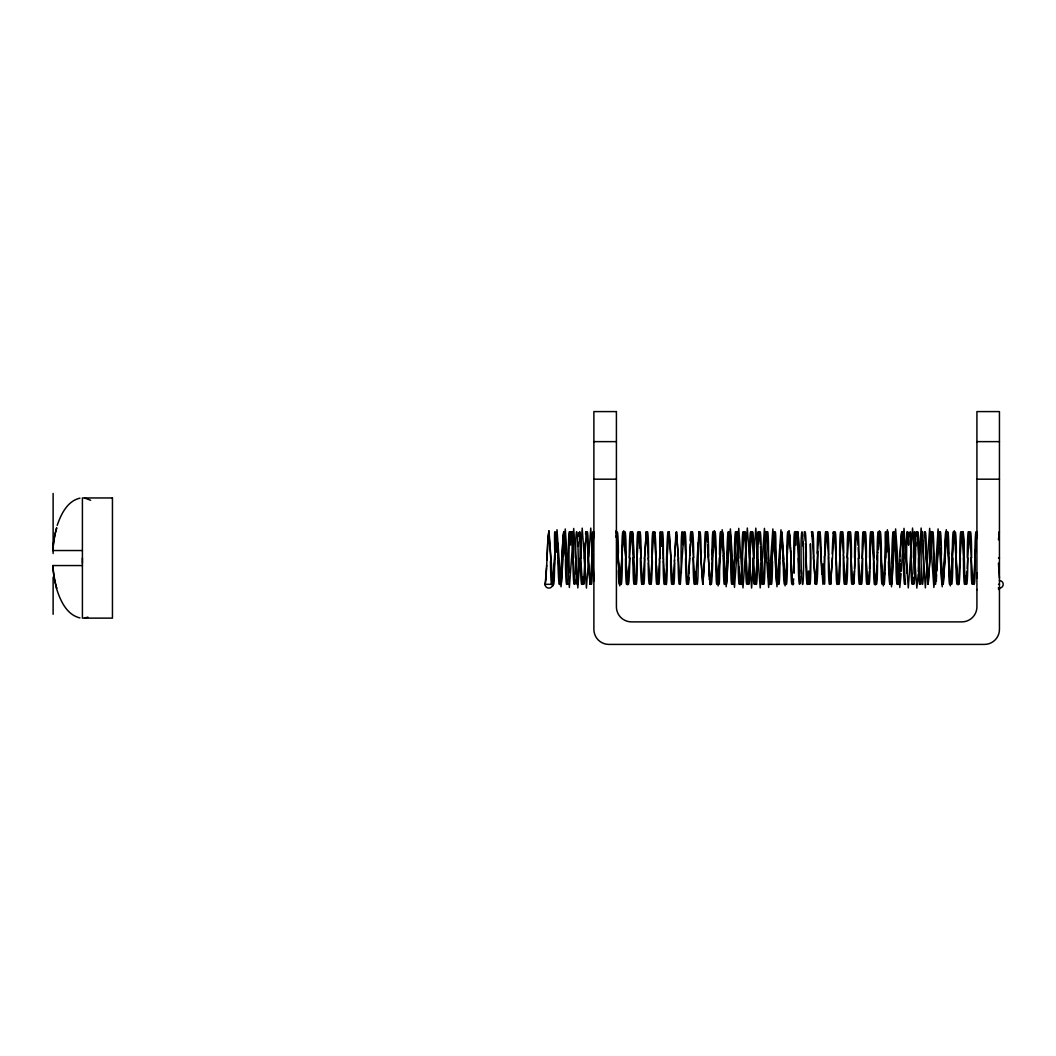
<?xml version="1.0" encoding="UTF-8"?>
<svg xmlns="http://www.w3.org/2000/svg" width="1056" height="1056" viewBox="0 0 1056 1056"><rect width="100%" height="100%" fill="white"/><g stroke="black" fill="none" stroke-linecap="round" stroke-linejoin="round"><path stroke-width="1.5" d="M82.408 563.442L82.408 558.043M546.929 559.904L547.906 539.141M554.255 560.855L556.301 531.749L560.05 584.285A26.334 1.188 90 0 1 559.601 583.229M561.739 561.515L563.125 536.105M584.417 558.043L586.344 531.749A26.347 1.201 -89.8 0 1 586.45 531.802L590.132 584.324L592.231 554.558M621.971 558.043L622.248 551.958M622.156 557.212L620.308 584.232A26.347 1.188 -89.5 0 0 620.321 584.074L620.321 584.192M629.482 558.043L631.343 531.788M629.627 558.043L627.673 584.813L623.766 530.732L619.793 585.842L616.374 531.749L618.737 566.227M644.464 558.875L646.351 531.802M651.948 559.522L653.888 531.775L655.908 558.043M652.159 558.043L650.245 584.324L648.278 558.492M659.432 560.195L661.267 532.052M659.67 558.043L657.743 584.324M666.917 560.855L668.95 531.749L670.996 559.469M674.388 561.515L675.734 536.804M689.713 558.043L688.552 579.401M704.88 554.558L702.887 584.298L706.504 531.749L707.692 542.652M712.166 559.825L712.364 555.232M719.611 558.043L721.525 531.749M719.849 555.892L718.014 584.034M727.122 558.043L729.036 531.749L731.003 557.594M727.333 556.538L725.353 584.324L723.241 555.377M734.804 557.212L732.956 584.232L736.52 531.762L738.527 558.043M764.61 559.522L766.445 531.96M764.821 558.043L762.854 584.298L760.492 546.467M772.081 560.195L773.467 535.247M779.566 560.855L781.612 531.749L785.479 584.311L787.182 561.832M787.05 561.515L787.274 556.42M817.542 554.558L815.496 584.324L815.786 583.453M825.026 555.232L822.928 584.298L821.119 557.621M832.418 557.779L830.504 584.324A26.347 1.188 -89.4 0 0 830.676 583.783M839.784 558.043L841.698 531.749L843.678 558.043M839.982 556.538L838.147 584.126M847.282 558.043L849.169 531.762M847.466 557.212L845.684 584.047A26.347 1.188 -89.5 0 1 845.592 584.192L845.605 584.258M862.303 558.043L864.138 531.828M862.448 558.043L860.653 584.206M869.788 558.875L871.622 531.894A26.347 1.188 -89.5 0 1 871.662 531.894M869.959 558.043L869.458 568.828M877.259 559.522L877.43 555.931M877.391 559.865L877.47 558.043M884.743 560.195L886.578 532.052M892.228 560.855L894.26 531.749L896.122 558.254M899.712 561.515L901.058 536.804M930.204 554.558L928.171 584.324L931.828 531.749M945.16 555.892L943.153 584.324L941.081 555.997M975.11 558.043L973.315 584.206M554.387 561.185L552.644 584.311A3.749 3.749 0 0 1 548.816 588.086A3.749 3.749 0 0 1 545.054 584.324L552.644 584.311M592.099 554.242L594.026 532.052M667.036 561.185L665.346 584.258L663.3 558.334M674.599 559.944L672.764 584.324L670.811 558.466M674.612 556.42L676.46 531.749L678.48 558.835M689.647 556.116L691.482 531.749L693.462 558.043M712.232 554.888L712.84 545.662M711.995 563.891L712.787 546.797M787.459 552.42L785.096 585.869L780.978 529.795L776.978 586.78L772.86 528.937L768.636 587.466L764.438 528.343L760.188 587.928L755.806 528.132L751.595 588.073L747.331 528.04L743.002 587.915L738.764 528.343L734.488 587.44L730.382 528.898L726.198 586.78L722.198 529.716L718.146 585.908L714.265 530.706L712.694 545.49M817.41 554.242L819.166 531.749L821.119 557.396M824.894 554.888L826.676 531.749L828.656 558.043M877.747 552.42L877.061 567.138M884.902 559.904L883.12 584.298M892.36 561.185L892.016 568.352M899.923 559.944L898.128 584.311L894.762 533.927M899.936 556.42L901.771 531.749L902.484 535.88M546.638 566.61L547.958 538.309M712.008 563.35L711.757 568.616M787.288 552.737L787.499 551.628M787.354 551.496L788.093 537.649M787.406 550.282L788.04 538.507M877.562 552.79L877.919 548.816M936.844 570.887L939.338 531.749L940.698 545.622M546.678 565.396L545.16 584.879M622.301 550.757L622.367 549.569M622.274 548.209L622.34 547.034M688.934 572.022L690.347 544.051M772.952 544.236L770.405 584.324L768.425 558.043M877.708 549.727L878.024 546.506M877.114 565.95L876.889 570.557M938.203 543.734L935.616 584.324L933.596 556.631M952.142 567.521L953.106 541.068M546.559 567.745L545.899 579.493M688.921 572.418L688.882 573.197M711.81 567.442L711.084 580.021M854.449 568.735L856.205 534.059M877.774 548.552L878.09 545.371M884.783 570.504L887.383 529.716L891.502 586.793L895.62 528.911L899.791 587.492L901.138 573.698M901.27 571.336L904.002 528.343L908.292 587.928L912.556 528.04L916.832 588.086L918.218 574.121M918.337 571.718L921.109 528.04L922.482 541.675M967.098 568.735L969.316 531.788M622.472 547.259L623.858 531.762L625.865 558.043M712.642 546.599L714.014 531.749M711.691 569.712L711.031 580.708M741.721 569.857L743.992 531.788M877.879 546.295L877.998 544.13M876.942 569.408L876.269 580.523M891.964 569.488L890.432 584.113A26.334 1.188 -90 0 1 890.076 583.387M935.286 572.735L938.098 528.924L942.216 586.78L946.282 529.729L950.334 585.869L953.053 542.071M952.024 569.791L950.638 584.324L948.552 555.377M741.668 570.953L740.454 584.258M773.071 541.886L774.127 531.762L776.173 560.076M854.33 570.953L853.565 581.737M869.339 571.032L868.058 584.324L866.065 558.043M876.876 570.517L875.543 584.866L873.616 558.941M884.664 572.748L883.318 585.869L879.45 530.693L878.262 542.177M966.992 570.953L965.778 584.258M878.196 543.22L879.199 531.775A26.347 1.188 -89.5 0 0 879.094 532.145M936.646 574.636L936.289 580.325M935.167 575.018L933.874 587.479L929.663 528.343L925.36 587.915L922.614 544.051M953.198 542.428L954.254 530.706L956.987 574.438M953.264 541.451L954.347 531.749L955.706 545.556M547.998 538.824L548.011 537.517M998.435 539.788L999.24 532.052M548.051 537.953L548.803 531.762L550.862 560.076M563.086 536.804L560.208 584.258M793.703 578.833L792.871 584.839L791.987 576.972M977.302 572.92L976.919 578.107M788.185 538.969L789.017 530.719L789.743 535.418M548.117 537.121L548.962 530.666L552.961 585.922L557.014 529.742L561.026 586.819L565.264 528.977L569.382 587.506L573.712 528.462L577.83 587.941L582.212 528.119L586.423 588.073L590.766 528.079L594.026 580.892M788.251 538.151L789.122 531.749L791.102 558.043M958.848 579.876L958.742 581.222M562.993 537.359L563.812 531.749L565.818 558.835M675.642 537.359L675.932 534.164M900.966 537.359L901.256 534.164M628.346 580.483L628.294 581.104M668.303 535.748L668.923 531.762L669.346 533.174M545.86 579.308L545.2 584.232M563.046 536.62L563.772 531.762L567.534 584.232A26.347 1.201 -89.8 0 1 567.508 584.285M711.058 579.823L710.358 584.879L708.272 556.631M936.302 580.496L936.368 579.823M710.926 580.958L710.358 584.324L710.714 582.938M876.242 580.312L875.556 584.324L874.724 578.635M710.992 580.496L710.82 582.173M958.729 581.381L958.294 584.192A26.347 1.188 -89.5 0 0 958.294 584.074L961.831 531.762L964.894 579.084M628.241 581.671L627.898 584.219A26.334 1.188 89.9 0 0 628.267 583.229M676.051 533.359L676.5 531.775L680.183 584.232A26.347 1.201 -89.8 0 1 680.17 584.285M901.362 533.359L901.824 531.775L902.405 535.418M893.93 532.831L894.287 531.762L894.656 533.174M958.386 584.1L958.056 584.839L956.195 558.043M830.663 584.06L834.187 531.749L836.167 558.043M943.325 584.06L946.849 531.749L948.79 557.304M646.351 531.894A26.347 1.188 -89.5 0 0 646.298 532.013L642.814 584.258M616.15 532.211L616.15 530.653M57.196 525.386C61.024 514.232 67.333 500.993 79.952 498.155M778.021 584.245L781.585 531.762L782.008 533.174M638.827 531.828L635.276 584.298M751.476 531.828L747.833 584.311L744.889 537.398M702.847 584.324L700.801 557.251M698.993 531.749L695.35 584.311L693.317 558.043M680.368 584.272L683.971 531.749L685.951 558.043M85.114 617.879L87.872 617.126M998.514 584.324L999.451 584.324M593.881 441.632L616.414 441.632M976.919 441.632L999.451 441.632M593.881 479.186L616.414 479.186M976.919 479.186L999.451 479.186M82.408 550.532L52.8 550.532A104.887 104.887 0 0 1 56.562 527.987L56.72 528M998.461 558.043L999.451 558.043M82.408 565.554L52.8 565.554A104.887 104.887 0 0 0 56.562 588.1L56.72 588.086M998.422 588.086L999.451 588.086M79.952 617.918C66.396 614.737 60.139 600.125 56.39 588.086M85.114 498.194L90.684 500.28M879.239 531.749L881.232 558.043M845.486 584.311L843.374 554.756M646.417 531.749L648.397 558.043M620.162 584.311L618.064 554.756M852.984 584.311L851.044 558.043M864.217 531.749L866.21 558.043M751.568 531.749L753.548 558.043M874.751 579.15L871.781 531.749A26.334 1.188 89.6 0 0 871.596 531.828M856.706 531.749L858.066 545.49M973.157 584.311L971.216 558.043M631.396 531.749L633.376 558.043M642.682 584.311L640.754 558.043M789.136 531.762L790.046 539.722M830.438 584.298L828.419 555.997M627.607 584.232L625.746 558.386M702.728 584.245L699.085 531.854A26.347 1.201 -89.8 0 1 699.112 531.802M958.096 584.272L956.974 573.184M714.054 531.775L715.994 558.043A26.334 1.188 -89.4 0 0 716.404 582.344A26.334 1.188 -89.4 0 0 717.763 576.655M871.794 531.788L872.216 533.742M706.57 531.802L707.454 539.088M792.818 584.285A26.347 1.201 -89.8 0 0 792.858 584.311L792.449 582.212M905.48 584.285A26.347 1.201 -89.8 0 0 905.507 584.311L903.619 558.043M811.774 531.802A26.347 1.201 -89.8 0 0 811.734 531.775L815.456 584.324L813.45 557.251M916.925 531.907L920.462 584.1M912.991 584.179L911.13 558.043M804.263 531.907L805.213 540.778M687.667 584.179L685.819 558.096M575.005 584.179L573.157 558.043M890.432 584.113L890.089 582.239A26.334 1.069 89.1 0 1 890.01 581.592M796.792 531.986L799.643 578.939M807.814 584.1L805.979 558.043M571.468 531.986L573.302 558.043M582.49 584.1L580.668 558.043M589.974 584.008L588.139 557.238M849.565 532.91L851.189 558.043M766.933 532.844L768.702 560.71M977.328 533.544L976.879 531.749L974.965 558.043A26.334 1.188 89.6 0 1 975.52 535.207A26.334 1.188 89.6 0 1 976.721 535.379M860.138 582.952L858.554 558.043M890.089 582.239L888.624 558.624M777.427 582.239L775.936 558.043M782.113 533.94L783.658 559.469M669.451 533.94L670.93 558.043M932.342 534.098L933.808 558.043M872.256 533.874L872.771 540.157M792.356 582.542L790.865 555.971M579.401 534.653L580.813 558.043M909.902 534.956L911.275 558.043M902.378 535.141L903.804 558.835M709.672 580.351L710.332 584.324L709.54 579.163M662.165 536.184L663.524 560.076M654.588 535.762L654.641 536.435M999.451 578.107L998.448 563.138M789.756 535.59L789.809 536.329M717.024 578.807L715.757 555.997M634.392 578.675L633.244 558.043M709.619 579.691L709.513 578.266M709.566 579.718L709.262 573.989M882.143 577.447L881.126 558.782M789.901 537.425L790.099 540.672M707.52 539.933L707.599 541.253M791.96 577.83L790.627 550.862M872.824 541.042L872.876 541.966M709.394 577.342L708.959 569.369M821.845 574.213L820.934 556.631M557.476 542.665L558.347 559.469M888.004 543.708L888.056 544.54M805.451 544.685L805.385 543.51M790.112 540.685L790.205 542.678M760.373 544.408L759.079 531.749L755.423 584.324L753.403 558.043M739.108 572.154L738.382 558.043M640.174 543.932L640.886 558.043M970.662 544.46L970.728 545.49M873.114 545.939L873.061 544.909M707.837 545.147L708.457 557.291M656.41 570.821L655.802 558.782M888.149 546.256L888.835 560.076M805.517 545.899L806.124 558.043M790.165 541.596L790.271 543.721M722.911 546.11L723.479 557.304M970.847 547.602L971.362 558.043M955.825 547.681L956.314 557.594M940.804 547.76L941.318 558.043M873.206 547.536L873.721 558.043M858.185 547.602L858.7 558.043M790.258 543.51L790.324 544.804M707.784 544.711L708.998 568.933M709.064 571.547L709.117 572.603M790.31 544.513L790.376 545.912M790.363 545.53L790.495 548.209M709.104 571.032L708.787 565.937M835.903 555.377L837.962 584.311A26.334 1.188 89.7 0 0 838.174 584.232M790.469 547.655L790.667 551.786M926.112 557.238L928.158 584.324L924.409 531.854A26.347 1.201 -89.8 0 1 924.422 531.802M896.254 558.043L896.32 559.469M881.087 558.043L881.351 560.71M761.059 558.043L761.218 561.343M730.726 554.756L732.943 584.258A26.347 1.188 -89.5 0 0 732.983 584.074M655.776 558.043L656.04 560.71M648.265 558.043L648.556 561.343M53.117 493.456L53.117 553.542M53.117 577.223L53.117 614.302M999.451 580.576A3.749 3.749 0 0 1 1003.174 584.852A3.749 3.749 0 0 1 998.422 587.941M999.451 589.578A1.505 1.505 0 0 1 998.501 589.248M977.315 589.525A1.505 1.505 0 0 1 976.919 589.578M999.24 532.316A26.347 1.188 -89.4 0 1 999.398 531.828M972.972 578.173A26.334 1.201 -89.8 0 1 971.692 581.896A26.334 1.201 -89.8 0 1 971.058 558.056M969.646 538.586A26.334 1.201 -89.8 0 1 970.939 533.98A26.334 1.201 -89.8 0 1 971.586 558.03M975.295 558.281A26.334 1.188 89.9 0 1 974.675 581.605A26.334 1.188 89.9 0 1 973.434 579.124M977.13 538.402A26.334 1.201 -89.8 0 1 977.368 534.996M969.434 534.019A26.347 0.766 87.7 0 1 970.438 549.067M967.283 557.806A26.334 1.188 89.9 0 1 967.89 534.481A26.334 1.188 89.9 0 1 969.131 536.936M965.435 577.685A26.334 1.201 -89.8 0 1 964.128 582.054A26.334 1.201 -89.8 0 1 963.494 558.056M965.672 583.414A26.347 1.016 88.3 0 1 964.946 575.665M967.798 558.056A26.334 1.188 89.9 0 1 967.177 581.473A26.334 1.188 89.9 0 1 965.95 579.361M959.798 556.882A26.334 1.188 89.8 0 1 960.406 534.217A26.334 1.188 89.8 0 1 961.646 537.134M957.937 577.87A26.334 1.201 -89.8 0 1 956.644 581.988A26.334 1.201 -89.8 0 1 956.01 558.056M962.161 538.692A26.334 1.201 -89.8 0 1 963.455 533.94A26.334 1.201 -89.8 0 1 964.115 558.03M952.314 555.958A26.334 1.188 89.7 0 1 952.934 533.94A26.334 1.188 89.7 0 1 954.162 537.359M950.572 576.959A26.334 1.188 -89.5 0 1 949.225 582.265A26.334 1.188 -89.5 0 1 948.724 558.043M958.769 583.031A26.334 1.188 90 0 1 958.307 584.258M960.366 558.056A26.334 0.937 -88.7 0 1 958.742 584.206M958.848 579.282A26.69 0.99 -88.5 0 1 958.729 580.84M944.83 555.06A26.334 1.188 89.7 0 1 945.45 533.782A26.334 1.188 89.7 0 1 946.664 537.346M943.074 576.655A26.334 1.188 -89.4 0 1 941.728 582.344A26.334 1.188 -89.4 0 1 941.239 558.043M952.829 558.056A26.334 1.175 -89.9 0 1 952.169 581.302A26.334 1.175 -89.9 0 1 950.968 579.784M954.532 537.148A26.334 1.201 -89.9 0 1 956.393 553.318M937.952 537.992A26.334 1.188 89.7 0 1 939.272 534.811M936.316 580.127A26.347 1.03 -88.5 0 1 936.236 580.932M935.761 571.362A26.334 1.096 -88.7 0 1 934.256 583.414A26.334 1.096 -88.7 0 1 934.019 558.03M947.047 537.016A26.334 1.201 -89.9 0 1 948.922 554.189M931.894 532.145A26.347 1.109 88.6 0 1 932.342 535.379M929.874 553.238A26.334 1.188 89.7 0 1 931.669 536.897M939.55 536.778A26.334 1.188 -90 0 1 941.437 555.086M920.317 580.048A26.334 1.175 89.8 0 1 919.116 581.196A26.334 1.175 89.8 0 1 918.403 558.056M932.065 536.593A26.334 1.188 89.9 0 1 933.253 534.217A26.334 1.188 89.9 0 1 933.953 555.984M916.027 533.9A26.334 1.188 89.4 0 1 916.912 533.478M915.671 542.467A26.334 0.898 -88.6 0 1 914.681 577.619A26.334 0.898 -88.6 0 1 913.493 577.474M913.057 584.324A26.334 1.201 -89.8 0 1 912.965 584.258M912.82 579.85A26.334 1.188 89.8 0 1 911.618 581.328A26.334 1.188 89.8 0 1 910.906 558.294M920.542 584.192A26.347 1.188 89.3 0 1 920.462 583.955M924.581 536.422A26.334 1.188 89.9 0 1 925.782 534.468A26.334 1.188 89.9 0 1 926.482 556.868M909.454 532.673A26.347 1.082 88.5 0 1 909.889 536.567M906.84 572.062A26.334 1.188 89.3 0 1 906.8 535.418A26.334 1.188 89.3 0 1 908.556 545.107M905.335 579.665A26.334 1.188 89.9 0 1 904.134 581.618A26.334 1.188 89.9 0 1 903.434 559.192M909.599 536.039A26.334 1.175 89.7 0 1 910.8 534.89A26.334 1.175 89.7 0 1 911.513 558.03M914.153 574.121A26.334 1.188 89.3 0 1 914.021 535.762A26.334 1.188 89.3 0 1 915.842 546.163M917.083 536.237A26.334 1.188 89.8 0 1 918.298 534.745A26.334 1.188 89.8 0 1 918.997 557.792M897.851 579.48A26.334 1.188 90 0 1 896.65 581.882A26.334 1.188 90 0 1 895.95 560.116M902.312 532.382A26.334 0.977 88.7 0 1 904.081 558.03M906.708 573.025A26.334 1.188 89.7 0 1 906.853 535.867A26.334 1.188 89.7 0 1 908.569 544.645M891.858 563.548A26.334 1.122 -89.5 0 1 892.558 536.342A26.334 1.122 -89.5 0 1 893.812 536.026M890.076 583.889A26.334 1.043 88.9 0 1 888.439 561.541M898.418 584.021A26.334 1.188 89.7 0 1 898.088 584.153M900.108 563.772A26.334 1.109 -89.4 0 1 898.458 582.793M887.924 543.008A26.347 0.752 87.7 0 1 888.004 544.328M885.667 558.056A26.334 0.818 87.8 0 1 885.403 531.947A26.334 0.818 87.8 0 1 887.053 551.892M882.869 579.071A26.334 1.201 -89.9 0 1 880.994 561.884M886.829 539.418A26.334 1.188 -89.4 0 1 888.188 533.742A26.334 1.188 -89.4 0 1 888.664 558.043M892.558 561.937A26.334 1.188 89.7 0 1 890.736 578.952M879.476 537.478A26.334 1.201 -89.9 0 1 880.757 534.336A26.334 1.201 -89.9 0 1 881.39 558.03M882.275 578.939A26.347 0.95 88.1 0 1 882.143 577.302M883.04 583.374A26.347 0.977 88.2 0 1 882.314 575.428M885.073 561.026A26.334 1.188 89.7 0 1 884.466 582.318A26.334 1.188 89.7 0 1 883.252 578.688M877.074 558.03A26.334 1.175 -89.9 0 1 877.734 534.772A26.334 1.175 -89.9 0 1 878.948 536.329M875.384 578.873A26.334 1.201 -89.8 0 1 873.51 562.782M871.979 538.204A26.334 1.201 -89.8 0 1 873.272 534.098A26.334 1.201 -89.8 0 1 873.893 558.03M877.549 559.984A26.334 1.188 89.7 0 1 876.942 581.962A26.334 1.188 89.7 0 1 875.728 579.163M869.59 558.03A26.334 1.175 -90 0 1 870.236 534.692A26.334 1.175 -90 0 1 871.451 536.527M867.768 577.289A26.334 1.201 -89.8 0 1 866.461 582.173A26.334 1.201 -89.8 0 1 865.801 558.056M864.481 538.402A26.334 1.201 -89.8 0 1 865.775 534.032A26.334 1.201 -89.8 0 1 866.408 558.03M870.118 559.205A26.334 1.188 89.8 0 1 869.497 581.882A26.334 1.188 89.8 0 1 868.27 578.926M862.105 558.03A26.334 1.188 90 0 1 862.726 534.613A26.334 1.188 90 0 1 863.966 536.738M860.27 577.487A26.334 1.201 -89.8 0 1 858.964 582.12A26.334 1.201 -89.8 0 1 858.317 558.056M856.984 538.586A26.334 1.201 -89.8 0 1 858.277 533.98A26.334 1.201 -89.8 0 1 858.937 558.03M860.534 584.166A26.347 1.148 88.9 0 1 860.165 582.16M862.633 558.281A26.334 1.188 89.9 0 1 862.013 581.605A26.334 1.188 89.9 0 1 860.785 579.124M854.568 557.779A26.334 1.188 89.9 0 1 855.188 534.296A26.334 1.188 89.9 0 1 856.442 537.425M853.565 580.298A26.347 1.109 -88.8 0 1 853.116 583.796M852.773 577.685A26.334 1.201 -89.8 0 1 851.479 582.054A26.334 1.201 -89.8 0 1 850.832 558.056M849.486 538.798A26.334 1.201 -89.8 0 1 850.793 533.914A26.334 1.201 -89.8 0 1 851.453 558.03M854.106 580.166A26.334 1.188 89.9 0 1 853.142 583.321M855.122 558.056A26.334 0.752 -88.3 0 1 853.802 583.361M856.205 535.55A26.347 1.122 -88.8 0 1 856.654 532.211M849.196 531.92A26.347 1.148 88.9 0 1 849.565 533.861M847.136 556.882A26.334 1.188 89.8 0 1 847.757 534.217A26.334 1.188 89.8 0 1 848.984 537.134M845.275 577.87A26.334 1.201 -89.8 0 1 843.982 581.988A26.334 1.201 -89.8 0 1 843.348 558.056M847.664 558.056A26.334 1.175 -90 0 1 847.018 581.394A26.334 1.175 -90 0 1 845.803 579.572M839.652 555.958A26.334 1.188 89.7 0 1 840.272 533.94A26.334 1.188 89.7 0 1 841.5 537.359M837.91 576.959A26.334 1.188 -89.5 0 1 836.563 582.265A26.334 1.188 -89.5 0 1 836.062 558.043M840.18 558.056A26.334 1.175 -89.9 0 1 839.52 581.302A26.334 1.175 -89.9 0 1 838.306 579.784M841.87 537.148A26.334 1.201 -89.9 0 1 843.744 553.318M833.237 533.386A26.334 1.188 89.7 0 1 834.148 534.085M832.181 553.912A26.334 0.805 -88.4 0 1 833.514 531.907M830.28 578.252A26.334 1.201 -89.8 0 1 829 581.869A26.334 1.201 -89.8 0 1 828.379 558.056M834.385 537.016A26.334 1.201 -89.9 0 1 836.26 554.189M824.696 554.149A26.334 1.188 89.7 0 1 826.505 537.121M824.248 556.314A26.334 0.845 87.8 0 1 824.564 584.047A26.334 0.845 87.8 0 1 822.875 563.97M826.901 536.791A26.334 1.188 -90 0 1 828.775 555.086M817.212 553.252A26.334 1.188 89.7 0 1 819.007 536.897M817.898 551.47A26.334 1.135 -89.6 0 1 817.238 579.77A26.334 1.135 -89.6 0 1 815.932 579.414M819.245 531.828A26.334 1.188 89.9 0 1 819.694 532.937M819.68 533.874A26.334 1.056 89 0 1 819.786 534.943M819.694 531.96A26.334 1.003 88.8 0 1 821.33 555.614M811.312 532.171A26.334 1.188 89.7 0 1 811.642 531.907M810.361 544.117A26.334 1.122 -89.5 0 1 809.662 580.457A26.334 1.122 -89.5 0 1 808.196 571.705M807.444 583.651A26.334 1.003 88.8 0 1 805.662 558.056M810.401 544.025A26.334 1.188 89.3 0 1 810.454 580.668A26.334 1.188 89.3 0 1 808.698 570.966M811.919 536.422A26.334 1.188 89.9 0 1 813.12 534.468A26.334 1.188 89.9 0 1 813.82 556.882M803.101 541.913A26.334 1.188 89.4 0 1 803.22 580.298A26.334 1.188 89.4 0 1 801.412 569.95M800.158 579.85A26.334 1.188 89.8 0 1 798.956 581.328A26.334 1.188 89.8 0 1 798.257 558.294M800.303 583.097A26.347 0.977 88.2 0 1 799.669 576.088M797.161 538.138A26.083 0.95 88.5 0 1 798.56 540.421A26.083 0.95 88.5 0 1 799.484 576.8M801.491 574.121A26.334 1.188 89.3 0 1 801.372 535.762A26.334 1.188 89.3 0 1 803.18 546.163M804.434 536.237A26.334 1.188 89.8 0 1 805.636 534.745A26.334 1.188 89.8 0 1 806.335 557.792M794.191 572.088A26.334 1.188 89.3 0 1 794.138 535.432A26.334 1.188 89.3 0 1 795.894 545.081M792.673 579.665A26.334 1.188 89.9 0 1 791.472 581.618A26.334 1.188 89.9 0 1 790.772 559.192M796.95 536.276A26.334 1.175 89.8 0 1 798.164 534.785A26.334 1.175 89.8 0 1 798.864 558.03M786.918 562.914A26.334 1.188 89.7 0 1 787.38 534.772A26.334 1.188 89.7 0 1 788.806 539.444M785.189 579.493A26.334 1.188 90 0 1 784.001 581.882A26.334 1.188 90 0 1 783.288 560.116M793.663 583.004A26.334 1.188 89.6 0 1 792.99 583.506M777.691 579.269A26.334 1.188 -90 0 1 775.817 560.987M787.38 562.822A26.334 1.188 89.7 0 1 785.585 579.176M772.939 542.626A26.334 0.673 -88.1 0 1 773.084 540.17M770.207 579.084A26.334 1.201 -89.9 0 1 768.332 561.884M774.008 543.827A26.334 1.122 -88.8 0 1 775.487 532.805A26.334 1.122 -88.8 0 1 775.777 558.043M777.52 582.754A26.347 1.122 88.7 0 1 777.427 582.107M777.876 584.047A26.347 1.148 88.9 0 1 777.52 581.843M779.896 561.937A26.334 1.188 89.7 0 1 778.087 578.965M794.086 573.382A26.334 0.884 -88.6 0 1 795.062 538.864A26.334 0.884 -88.6 0 1 796.264 537.636M766.682 539.167A26.334 1.188 -89.5 0 1 768.029 533.821A26.334 1.188 -89.5 0 1 768.53 558.043M772.477 561.264A26.334 1.188 89.7 0 1 771.844 582.516A26.334 1.188 89.7 0 1 770.616 578.186M773.467 535.762A26.347 1.056 -88.5 0 1 773.573 534.64M766.867 532.594A26.347 1.148 88.9 0 1 766.933 533.003M766.418 531.775A26.347 1.175 89.1 0 1 766.854 533.834M764.412 558.03A26.334 1.175 -89.9 0 1 765.085 534.772A26.334 1.175 -89.9 0 1 766.286 536.316M762.722 578.873A26.334 1.201 -89.9 0 1 760.848 562.795M756.928 558.03A26.334 1.175 -90 0 1 757.574 534.692A26.334 1.175 -90 0 1 758.789 536.527M755.106 577.276A26.334 1.201 -89.8 0 1 753.799 582.173A26.334 1.201 -89.8 0 1 753.139 558.056M759.317 538.204A26.334 1.201 -89.8 0 1 760.61 534.098A26.334 1.201 -89.8 0 1 761.244 558.03M764.94 560.102A26.334 1.188 89.7 0 1 764.32 582.133A26.334 1.188 89.7 0 1 763.092 578.728M749.509 558.03A26.334 1.188 90 0 1 750.116 534.824A26.334 1.188 90 0 1 751.331 536.21M747.608 577.5A26.334 1.201 -89.8 0 1 746.315 582.107A26.334 1.201 -89.8 0 1 745.668 558.056M751.819 538.415A26.334 1.201 -89.8 0 1 753.113 534.032A26.334 1.201 -89.8 0 1 753.76 558.03M757.456 559.192A26.334 1.188 89.8 0 1 756.848 581.882A26.334 1.188 89.8 0 1 755.608 578.926M744.797 536.435A26.347 0.99 88.2 0 1 744.889 537.491M744.071 532.633A26.347 1.016 88.3 0 1 744.757 539.88M741.959 557.806A26.334 1.188 89.9 0 1 742.579 534.481A26.334 1.188 89.9 0 1 743.82 536.936M740.111 577.672A26.334 1.201 -89.8 0 1 738.817 582.054A26.334 1.201 -89.8 0 1 738.184 558.056M744.322 538.573A26.334 1.201 -89.8 0 1 745.628 533.98A26.334 1.201 -89.8 0 1 746.275 558.03M749.971 558.281A26.334 1.188 89.9 0 1 749.364 581.618A26.334 1.188 89.9 0 1 748.123 579.124M734.474 556.882A26.334 1.188 89.8 0 1 735.095 534.217A26.334 1.188 89.8 0 1 736.322 537.134M732.613 577.87A26.334 1.201 -89.8 0 1 731.32 581.988A26.334 1.201 -89.8 0 1 730.699 558.056M736.784 538.177A26.334 1.201 -89.8 0 1 738.078 534.098A26.334 1.201 -89.8 0 1 738.712 558.03M740.309 581.975A26.347 0.766 87.7 0 1 739.306 567.019M742.487 558.056A26.334 1.188 90 0 1 741.866 581.473A26.334 1.188 90 0 1 740.626 579.374M728.666 532.184A26.334 1.188 89.7 0 1 729.01 531.92M728.587 533.452A26.334 1.122 -89.5 0 1 728.68 532.765M726.898 555.482A26.334 1.069 -89.2 0 1 728.6 533.003M725.274 577.249A26.334 1.188 -89.5 0 1 723.941 582.173A26.334 1.188 -89.5 0 1 723.452 558.043M721.578 532.924A26.347 0.7 87.6 0 1 722.74 550.11M719.519 555.073A26.334 1.188 89.7 0 1 720.139 533.782A26.334 1.188 89.7 0 1 721.354 537.346M727.518 558.056A26.334 1.175 -89.9 0 1 726.858 581.302A26.334 1.175 -89.9 0 1 725.657 579.784M729.221 537.161A26.334 1.201 -89.9 0 1 731.082 553.318M712.034 554.149A26.334 1.188 89.7 0 1 713.856 537.134M717.13 579.599A26.347 0.977 88.2 0 1 717.024 578.213M719.334 558.03A26.334 1.056 88.4 0 1 719.242 583.625A26.334 1.056 88.4 0 1 717.671 569.778M721.723 537.016A26.334 1.201 -89.9 0 1 723.598 554.189M712.892 550.097A26.334 0.95 -88.8 0 1 712.021 577.658A26.334 0.95 -88.8 0 1 710.912 582.107M714.239 536.646A26.334 1.188 90 0 1 716.126 555.073M704.563 553.252A26.334 1.188 89.7 0 1 706.345 536.699M706.754 536.593A26.334 1.188 89.9 0 1 707.942 534.217A26.334 1.188 89.9 0 1 708.642 555.984M697.884 543.035A26.334 1.188 89.7 0 1 697.739 580.206A26.334 1.188 89.7 0 1 696.023 571.454M694.993 580.048A26.334 1.175 89.8 0 1 693.792 581.196A26.334 1.175 89.8 0 1 693.079 558.056M699.257 536.422A26.334 1.188 89.9 0 1 700.458 534.468A26.334 1.188 89.9 0 1 701.158 556.882M690.136 540.725A26.334 1.188 89.4 0 1 691.561 535.247M688.552 578.754A26.347 0.99 -88.4 0 1 688.446 580.127M688.38 577.012A26.347 1.082 -88.7 0 1 687.654 583.942M687.509 579.85A26.334 1.188 89.8 0 1 686.294 581.328A26.334 1.188 89.8 0 1 685.595 558.294M684.288 536.052A26.334 1.175 89.8 0 1 685.476 534.89A26.334 1.175 89.8 0 1 686.202 558.03M689.066 577.553A26.334 1.188 89.3 0 1 687.72 580.866M691.772 536.237A26.334 1.188 89.8 0 1 692.974 534.745A26.334 1.188 89.8 0 1 693.686 557.792M680.011 579.665A26.334 1.188 89.9 0 1 678.823 581.618A26.334 1.188 89.9 0 1 678.11 559.192M681.397 573.038A26.334 1.188 89.7 0 1 681.529 535.867A26.334 1.188 89.7 0 1 683.245 544.645M672.527 579.493A26.334 1.188 90 0 1 671.339 581.882A26.334 1.188 90 0 1 670.639 560.116M674.718 562.822A26.334 1.188 89.7 0 1 672.923 579.176M668.224 536.237A26.334 1.003 -88.9 0 1 668.303 535.181M666.415 565.924A26.334 0.884 -88.6 0 1 667.3 539.194A26.334 0.884 -88.6 0 1 668.356 533.148M665.042 579.269A26.334 1.188 -90 0 1 663.155 560.987M661.518 539.418A26.334 1.188 -89.4 0 1 662.864 533.742A26.334 1.188 -89.4 0 1 663.353 558.043M667.247 561.937A26.334 1.188 89.7 0 1 665.425 578.965M659.947 558.056A26.334 1.056 88.4 0 1 660.04 532.448A26.334 1.056 88.4 0 1 661.61 546.308M657.558 579.084A26.334 1.201 -89.9 0 1 655.684 561.884M654.496 532.184A26.334 0.924 88.5 0 1 656.264 558.017M657.677 581.948A26.347 0.7 87.6 0 1 656.634 565.871M659.762 561.026A26.334 1.188 89.7 0 1 659.142 582.318A26.334 1.188 89.7 0 1 657.928 578.701M651.763 558.03A26.334 1.175 -89.9 0 1 652.423 534.772A26.334 1.175 -89.9 0 1 653.624 536.316M650.06 578.873A26.334 1.201 -89.9 0 1 648.199 562.795M646.655 538.204A26.334 1.201 -89.8 0 1 647.948 534.098A26.334 1.201 -89.8 0 1 648.582 558.03M650.707 583.849A26.334 1.188 89.7 0 1 650.258 583.862M652.37 560.578A26.334 1.069 -89.2 0 1 650.681 583.084M653.796 533.65A26.334 1.188 -89.5 0 1 654.654 533.333M642.721 584.074A26.334 1.201 -89.8 0 1 642.312 583.77M642.325 583.097A26.334 1.109 89.3 0 1 642.22 582.186M642.233 582.503A26.334 1.069 89 0 1 640.358 558.056M639.157 538.415A26.334 1.201 -89.8 0 1 640.464 534.032A26.334 1.201 -89.8 0 1 641.098 558.03M644.794 559.192A26.334 1.188 89.8 0 1 644.186 581.882A26.334 1.188 89.8 0 1 642.946 578.926M638.959 533.98A26.347 0.779 87.7 0 1 639.936 548.183M636.781 558.03A26.334 1.188 90 0 1 637.415 534.613A26.334 1.188 90 0 1 638.642 536.725M634.96 577.5A26.334 1.201 -89.8 0 1 633.653 582.107A26.334 1.201 -89.8 0 1 633.006 558.056M631.739 536.672A26.11 0.937 88.4 0 1 633.059 540.012A26.11 0.937 88.4 0 1 634.062 574.226M635.21 583.308A26.347 0.99 88.2 0 1 634.445 574.82M637.309 558.281A26.334 1.188 89.9 0 1 636.702 581.618A26.334 1.188 89.9 0 1 635.461 579.124M629.31 557.806A26.334 1.188 89.9 0 1 629.917 534.481A26.334 1.188 89.9 0 1 631.158 536.936M627.462 577.672A26.334 1.201 -89.8 0 1 626.155 582.054A26.334 1.201 -89.8 0 1 625.522 558.056M631.686 537.557A26.334 1.188 -90 0 1 632.953 534.31A26.334 1.188 -90 0 1 633.613 558.03M621.826 556.882A26.334 1.188 89.8 0 1 622.433 534.217A26.334 1.188 89.8 0 1 623.674 537.134M620.07 579.916A26.334 1.201 -89.8 0 1 618.38 570.266M624.175 538.798A26.334 1.201 -89.8 0 1 625.482 533.914A26.334 1.201 -89.8 0 1 626.129 558.03M629.891 558.056A26.334 0.964 -88.8 0 1 628.254 584.1M628.346 579.902A26.651 1.016 -88.6 0 1 628.241 581.209M616.097 536.039A26.334 1.188 89.7 0 1 616.176 537.372M622.34 558.056A26.334 1.175 -90 0 1 621.707 581.394A26.334 1.175 -90 0 1 620.479 579.559M616.559 537.161A26.334 1.201 -89.9 0 1 618.42 553.318M591.901 553.238A26.334 1.188 89.7 0 1 593.696 536.897M585.526 533.927A26.334 1.188 89.7 0 1 586.318 532.805M585.182 542.718A26.334 0.871 -88.5 0 1 584.192 577.223A26.334 0.871 -88.5 0 1 583.018 578.437M582.595 584.324A26.334 1.201 -89.8 0 1 582.476 584.232M582.344 580.048A26.334 1.175 89.8 0 1 581.143 581.196A26.334 1.175 89.8 0 1 580.417 558.056M590.08 584.074A26.347 1.188 89.2 0 1 589.974 583.664M592.35 553.146A26.334 1.188 89.7 0 1 591.901 581.328A26.334 1.188 89.7 0 1 590.476 576.602M594.092 536.593A26.334 1.188 89.9 0 1 594.119 536.158M578.965 532.541A26.347 1.096 88.6 0 1 579.401 536.276M577.79 541.886A26.334 1.188 89.4 0 1 577.909 580.285A26.334 1.188 89.4 0 1 576.088 569.963M574.847 579.85A26.334 1.188 89.8 0 1 573.646 581.328A26.334 1.188 89.8 0 1 572.933 558.294M584.522 558.043A26.334 1.188 89.3 0 1 584.087 582.331A26.334 1.188 89.3 0 1 582.727 576.695M586.608 536.422A26.334 1.188 89.9 0 1 587.796 534.468A26.334 1.188 89.9 0 1 588.509 556.868M571.877 532.013A26.334 0.964 88.6 0 1 573.593 558.03M576.18 574.121A26.334 1.188 89.3 0 1 576.048 535.762A26.334 1.188 89.3 0 1 577.87 546.163M579.11 536.237A26.334 1.188 89.8 0 1 580.325 534.745A26.334 1.188 89.8 0 1 581.024 557.792M568.867 572.062A26.334 1.188 89.3 0 1 568.828 535.418A26.334 1.188 89.3 0 1 570.583 545.107M567.362 579.665A26.334 1.188 89.9 0 1 566.161 581.618A26.334 1.188 89.9 0 1 565.462 559.192M559.64 583.466A26.334 1.043 89 0 1 557.911 560.551M567.904 584.074A26.334 1.188 89.7 0 1 567.626 584.206M568.788 573.078A26.334 1.122 -89.5 0 1 569.356 536.844A26.334 1.122 -89.5 0 1 570.86 541.86M571.494 531.749A26.334 1.175 89.7 0 1 571.93 533.57M571.916 534.785A26.334 1.016 88.8 0 1 571.982 535.63M555.034 559.772A26.334 0.845 87.9 0 1 554.717 532.039A26.334 0.845 87.9 0 1 556.406 552.09M552.38 579.269A26.334 1.188 -90 0 1 550.493 560.987M562.056 562.822A26.334 1.188 89.7 0 1 560.261 579.176M554.585 561.937A26.334 1.188 89.7 0 1 552.763 578.978M962.227 537.398A26.136 0.95 88.5 0 1 963.56 539.642A26.136 0.95 88.5 0 1 964.55 574.477M56.668 588.1A104.425 104.425 0 0 1 52.958 565.554M52.958 550.532A104.425 104.425 0 0 1 56.668 527.987M758.96 531.881L758.934 531.92A26.347 1.188 -89.5 0 1 759 531.894M616.414 411.589L593.881 411.589L593.881 629.389A15.022 15.022 0 0 0 608.903 644.411L984.43 644.411A15.022 15.022 0 0 0 999.451 629.389L999.451 411.589L976.919 411.589L976.919 606.857A15.022 15.022 0 0 1 961.897 621.878L631.435 621.878A15.022 15.022 0 0 1 616.414 606.857L616.414 411.589M112.451 497.957L82.408 497.957L82.408 618.13L112.451 618.13L112.451 497.957M921.228 543.523A26.334 1.188 89.7 0 0 922.363 584.324A26.334 1.188 89.7 0 0 923.3 546.256A26.334 1.188 89.7 0 0 921.228 543.523"/></g></svg>
